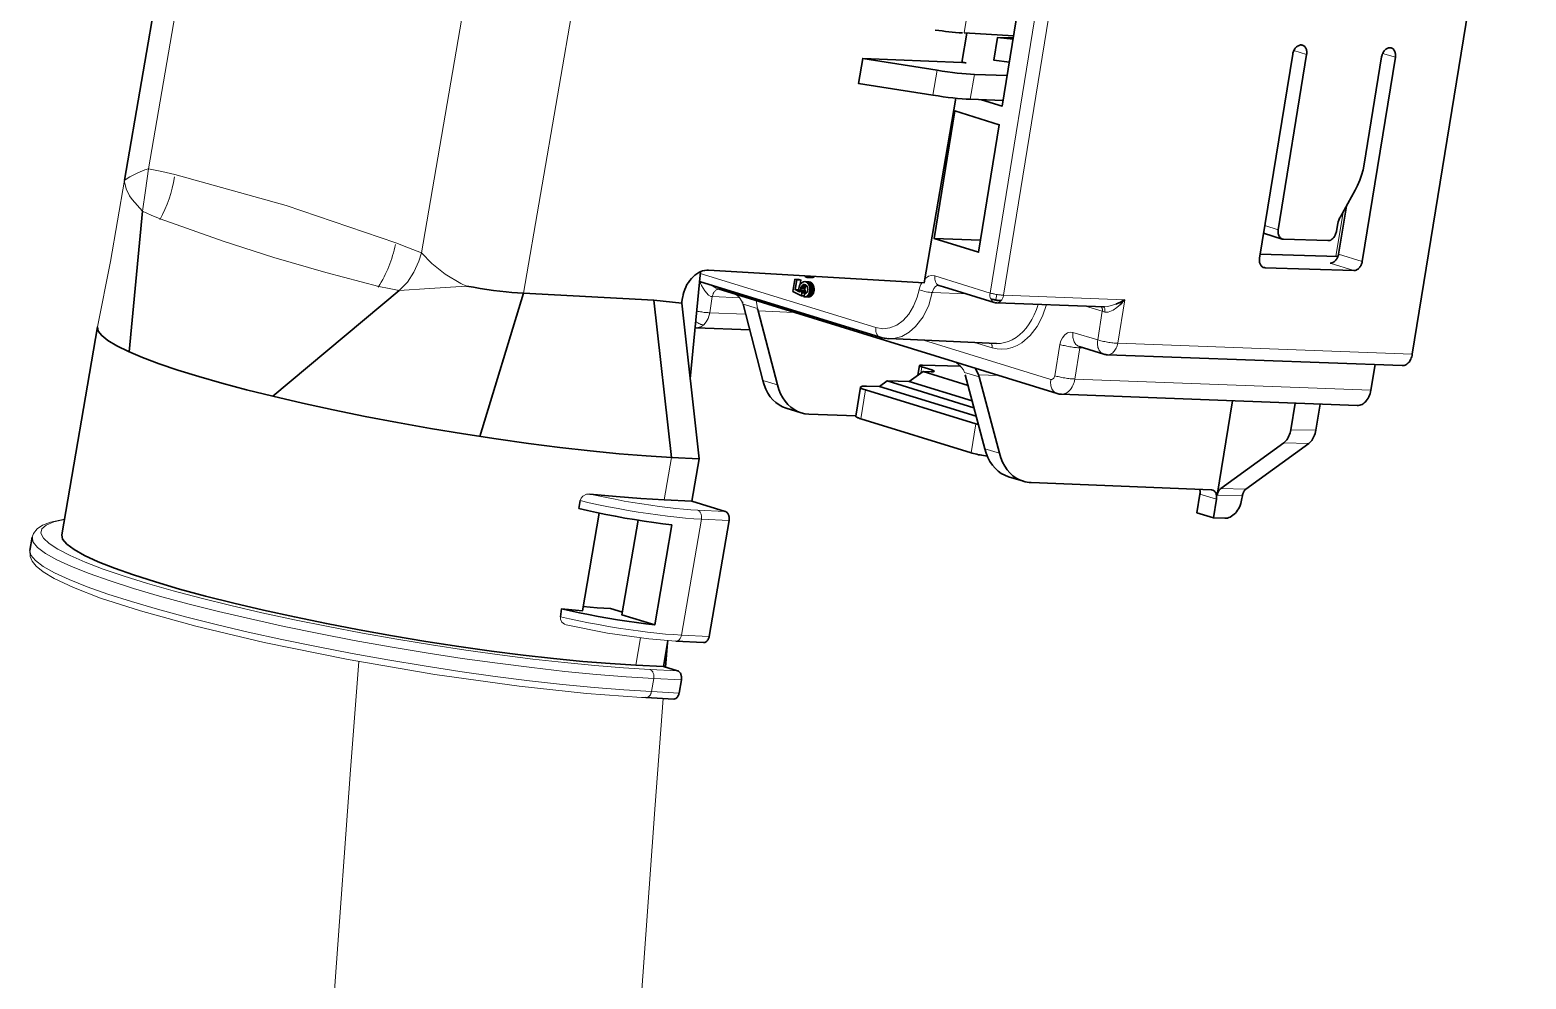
# Model space of a CAD drawing. Header units: millimetres. Extents: x 6 to 3615, y -854 to 0.
# Drawn here: x 70.62 to 85.58, y -115.96 to -106.47 of the extents above; entities that cross this region are included whole.
import ezdxf

# ---------------------------------------------------------------- set-up
doc = ezdxf.new("R2010")
doc.units = ezdxf.units.MM

msp = doc.modelspace()

# ---------------------------------------------------------------- linework, layer by layer
at = {"linetype": 'Continuous', "lineweight": 30}
for points in [[(71.569, -107.979), (71.569, -107.975), (72.757, -101.066)], [(85.578, -102.708), (84.441, -109.714)], [(80.501, -103.765), (80.886, -103.883), (80.342, -107.234), (80.134, -107.17)], [(79.692, -106.876), (78.947, -106.758), (79.939, -106.799), (79.989, -106.505)], [(79.96, -106.503), (80.456, -106.533)], [(80.413, -106.796), (80.258, -106.776), (80.295, -106.547)], [(80.451, -106.566), (80.295, -106.547), (80.453, -106.552)], [(83.343, -106.625), (83.337, -106.624), (83.33, -106.623), (83.323, -106.623), (83.316, -106.625), (83.309, -106.627), (83.302, -106.63), (83.295, -106.633), (83.289, -106.638), (83.283, -106.643), (83.277, -106.649), (83.271, -106.656), (83.266, -106.663), (83.261, -106.671), (83.257, -106.679), (83.253, -106.687), (83.25, -106.696), (83.247, -106.705), (83.246, -106.715)], [(83.384, -106.719), (83.385, -106.71), (83.386, -106.702), (83.386, -106.693), (83.385, -106.685), (83.384, -106.677), (83.382, -106.669), (83.379, -106.662), (83.376, -106.655), (83.373, -106.65), (83.369, -106.644), (83.365, -106.639), (83.36, -106.634), (83.355, -106.631), (83.349, -106.628), (83.343, -106.625)], [(79.649, -107.126), (78.905, -107.007), (78.947, -106.758)], [(83.246, -106.715), (82.915, -108.754)], [(83.384, -106.719), (83.1, -108.47)], [(83.941, -108.786), (84.272, -106.746)], [(83.959, -107.816), (84.133, -106.742)], [(84.231, -106.653), (84.224, -106.652), (84.218, -106.651), (84.211, -106.651), (84.204, -106.652), (84.197, -106.654), (84.19, -106.657), (84.183, -106.661), (84.176, -106.665), (84.17, -106.67), (84.164, -106.677), (84.159, -106.683), (84.154, -106.691), (84.149, -106.698), (84.145, -106.707), (84.141, -106.715), (84.138, -106.724), (84.135, -106.733), (84.133, -106.742)], [(84.272, -106.746), (84.273, -106.738), (84.273, -106.729), (84.273, -106.721), (84.273, -106.713), (84.271, -106.705), (84.27, -106.697), (84.267, -106.69), (84.264, -106.683), (84.261, -106.677), (84.257, -106.671), (84.252, -106.666), (84.248, -106.662), (84.242, -106.658), (84.237, -106.655), (84.231, -106.653)], [(79.692, -106.876), (79.743, -106.884), (79.794, -106.892), (79.844, -106.898), (79.892, -106.904), (79.939, -106.908), (79.983, -106.912), (80.026, -106.915), (80.064, -106.917)], [(80.392, -106.928), (80.064, -106.917)], [(77.407, -108.874), (79.56, -109.001), (79.877, -107.156)], [(79.649, -107.126), (79.7, -107.133), (79.751, -107.141), (79.801, -107.147), (79.849, -107.153), (79.896, -107.157), (79.941, -107.161), (79.982, -107.164), (80.022, -107.166)], [(80.022, -107.166), (80.352, -107.178)], [(80.125, -108.574), (79.662, -108.559), (80.106, -108.695), (80.312, -107.421), (79.869, -107.283), (79.662, -108.559)], [(83.869, -108.076), (83.894, -108.027), (83.916, -107.976), (83.934, -107.924), (83.948, -107.871), (83.959, -107.816)], [(83.722, -108.34), (83.869, -108.076)], [(83.782, -108.233), (83.704, -108.713)], [(71.615, -109.691), (71.75, -108.286)], [(83.722, -108.34), (83.714, -108.356), (83.706, -108.373), (83.7, -108.391), (83.695, -108.408), (83.692, -108.426)], [(83.141, -108.563), (82.955, -108.505)], [(83.1, -108.47), (83.099, -108.478), (83.099, -108.487), (83.099, -108.495), (83.1, -108.503), (83.101, -108.511), (83.103, -108.519), (83.105, -108.526), (83.108, -108.533), (83.112, -108.539), (83.115, -108.545), (83.12, -108.55), (83.125, -108.554), (83.13, -108.558), (83.135, -108.561), (83.141, -108.563)], [(83.597, -108.579), (83.154, -108.565)], [(83.597, -108.579), (83.604, -108.579), (83.611, -108.578), (83.618, -108.576), (83.625, -108.573), (83.632, -108.569), (83.638, -108.565), (83.645, -108.559), (83.651, -108.553), (83.656, -108.547), (83.662, -108.539), (83.666, -108.531), (83.671, -108.523), (83.674, -108.515), (83.678, -108.506), (83.68, -108.497), (83.682, -108.488)], [(83.682, -108.488), (83.692, -108.426)], [(82.921, -108.714), (83.697, -108.739)], [(83.619, -108.805), (83.626, -108.804), (83.632, -108.803), (83.638, -108.802), (83.645, -108.799), (83.651, -108.796), (83.658, -108.792), (83.664, -108.787), (83.67, -108.781), (83.675, -108.775), (83.68, -108.769), (83.685, -108.762), (83.69, -108.754), (83.694, -108.747), (83.697, -108.739), (83.7, -108.73), (83.702, -108.722), (83.704, -108.713)], [(82.915, -108.754), (82.914, -108.763), (82.913, -108.772), (82.913, -108.78), (82.914, -108.788), (82.915, -108.796), (82.917, -108.804), (82.92, -108.811), (82.923, -108.818), (82.926, -108.824), (82.93, -108.83), (82.935, -108.835), (82.939, -108.839), (82.944, -108.843), (82.95, -108.846), (82.956, -108.848)], [(82.956, -108.848), (82.962, -108.849), (82.969, -108.85)], [(82.969, -108.85), (83.857, -108.878)], [(83.857, -108.878), (83.864, -108.878), (83.871, -108.876), (83.878, -108.874), (83.884, -108.871), (83.891, -108.868), (83.898, -108.863), (83.904, -108.858), (83.91, -108.852), (83.916, -108.845), (83.921, -108.838), (83.926, -108.83), (83.93, -108.822), (83.934, -108.814), (83.937, -108.805), (83.939, -108.796), (83.941, -108.786)], [(77.407, -108.874), (77.388, -108.874), (77.368, -108.877), (77.347, -108.882), (77.328, -108.889), (77.308, -108.899), (77.289, -108.91), (77.27, -108.924), (77.252, -108.94), (77.235, -108.957), (77.219, -108.977), (77.205, -108.998), (77.191, -109.019), (77.179, -109.043), (77.168, -109.067), (77.16, -109.093), (77.153, -109.118), (77.148, -109.144)], [(77.326, -108.89), (77.223, -109.961)], [(79.121, -109.543), (77.317, -108.986)], [(78.334, -109.131), (78.248, -109.086), (78.268, -108.966)], [(78.309, -108.967), (78.268, -108.966), (78.288, -108.972), (78.329, -108.973), (78.309, -108.967)], [(78.288, -108.972), (78.272, -109.069), (78.315, -109.091), (78.311, -109.075), (78.31, -109.056), (78.312, -109.041), (78.317, -109.027), (78.323, -109.014), (78.338, -109), (78.348, -108.994), (78.357, -108.99), (78.37, -108.988)], [(78.329, -108.973), (78.323, -109.015)], [(78.386, -108.993), (78.37, -108.988), (78.411, -108.99), (78.427, -108.995), (78.438, -109.004), (78.445, -109.013), (78.452, -109.023), (78.457, -109.034), (78.459, -109.044), (78.461, -109.06), (78.461, -109.075), (78.458, -109.09), (78.454, -109.104), (78.447, -109.117), (78.442, -109.125), (78.434, -109.132), (78.425, -109.138), (78.416, -109.141), (78.403, -109.144), (78.361, -109.142), (78.364, -109.112), (78.375, -109.109), (78.382, -109.105), (78.39, -109.096), (78.396, -109.083), (78.399, -109.068), (78.397, -109.052), (78.393, -109.038), (78.388, -109.031), (78.379, -109.022), (78.363, -109.017), (78.352, -109.019), (78.374, -109.02)], [(78.393, -108.946), (78.383, -108.943), (78.37, -108.933), (78.369, -108.931)], [(78.427, -108.995), (78.386, -108.993), (78.396, -109.003), (78.438, -109.004)], [(78.408, -108.945), (78.393, -108.946), (78.435, -108.947), (78.45, -108.946), (78.461, -108.94), (78.465, -108.937)], [(78.396, -109.003), (78.404, -109.011), (78.445, -109.013)], [(78.404, -109.011), (78.41, -109.022), (78.452, -109.023)], [(78.42, -108.939), (78.408, -108.945), (78.45, -108.946)], [(78.425, -108.934), (78.42, -108.939), (78.461, -108.94)], [(73.051, -110.135), (74.314, -109.077)], [(74.988, -109.034), (75.056, -109.045), (75.123, -109.057), (75.19, -109.067), (75.256, -109.076), (75.32, -109.084), (75.382, -109.091), (75.441, -109.097), (75.498, -109.102), (75.55, -109.105)], [(75.122, -110.537), (75.557, -109.105), (76.859, -109.175), (77.138, -109.204), (77.14, -109.19), (77.147, -109.149), (77.148, -109.144)], [(77.502, -109.062), (80.89, -110.107)], [(78.311, -109.07), (78.272, -109.069)], [(78.33, -109.047), (78.328, -109.061), (78.37, -109.063)], [(78.328, -109.061), (78.329, -109.08), (78.371, -109.082)], [(78.329, -109.08), (78.333, -109.094), (78.375, -109.095)], [(78.337, -109.033), (78.33, -109.047), (78.372, -109.048)], [(78.333, -109.094), (78.338, -109.102), (78.38, -109.103)], [(78.362, -109.131), (78.334, -109.131), (78.338, -109.102)], [(78.345, -109.023), (78.337, -109.033), (78.379, -109.035)], [(78.352, -109.019), (78.345, -109.023), (78.382, -109.025)], [(78.375, -109.14), (78.361, -109.142)], [(78.385, -109.027), (78.379, -109.035), (78.372, -109.048), (78.37, -109.063), (78.371, -109.082), (78.375, -109.095), (78.38, -109.103), (78.38, -109.107)], [(78.384, -109.137), (78.375, -109.14), (78.416, -109.141)], [(78.393, -109.13), (78.384, -109.137), (78.425, -109.138)], [(78.4, -109.123), (78.393, -109.13), (78.434, -109.132)], [(78.405, -109.116), (78.4, -109.123), (78.442, -109.125)], [(78.412, -109.103), (78.405, -109.116), (78.447, -109.117)], [(78.41, -109.022), (78.415, -109.033), (78.457, -109.034)], [(78.416, -109.089), (78.412, -109.103), (78.454, -109.104)], [(78.415, -109.033), (78.417, -109.043), (78.459, -109.044)], [(78.419, -109.074), (78.416, -109.089), (78.458, -109.09)], [(78.417, -109.043), (78.419, -109.059), (78.461, -109.06)], [(78.419, -109.059), (78.419, -109.074), (78.461, -109.075)], [(80.262, -109.196), (79.756, -109.04), (79.709, -109.026)], [(80.227, -109.162), (80.232, -109.164), (80.238, -109.165), (80.244, -109.167), (80.25, -109.168), (80.257, -109.169), (80.264, -109.171), (80.271, -109.172), (80.278, -109.173), (80.285, -109.175), (80.292, -109.176)], [(76.859, -109.175), (77.036, -110.746), (77.312, -110.76), (77.138, -109.204)], [(77.948, -109.976), (77.751, -109.213)], [(77.902, -109.282), (78.095, -110.021)], [(80.292, -109.176), (80.29, -109.175), (80.267, -109.172), (80.261, -109.17)], [(81.364, -109.241), (80.287, -109.201)], [(80.292, -109.176), (80.298, -109.176), (80.305, -109.177), (80.31, -109.178), (80.316, -109.178), (80.321, -109.179), (80.326, -109.179), (80.331, -109.179)], [(71.299, -109.44), (71.299, -109.442), (70.942, -111.519)], [(71.299, -109.442), (71.306, -109.483), (71.341, -109.529), (71.403, -109.579), (71.493, -109.632), (71.609, -109.689), (71.75, -109.748), (71.915, -109.809), (72.103, -109.873), (72.313, -109.938), (72.542, -110.003), (72.788, -110.069), (73.051, -110.135)], [(77.818, -109.472), (77.283, -109.452), (77.271, -109.451)], [(79.208, -109.558), (80.283, -109.607)], [(81.111, -109.637), (81.358, -109.713)], [(81.394, -109.719), (84.34, -109.828)], [(84.34, -109.828), (84.349, -109.828), (84.359, -109.826), (84.368, -109.823), (84.376, -109.819), (84.385, -109.814), (84.393, -109.808), (84.401, -109.801), (84.408, -109.793), (84.415, -109.784), (84.421, -109.774), (84.427, -109.763), (84.431, -109.751), (84.436, -109.739), (84.439, -109.727), (84.441, -109.714)], [(80.042, -110.182), (79.411, -109.987), (79.551, -109.888)], [(79.515, -109.828), (79.499, -109.925)], [(79.545, -109.823), (79.539, -109.823), (79.533, -109.823), (79.528, -109.823), (79.525, -109.824), (79.521, -109.824), (79.519, -109.825), (79.516, -109.826), (79.515, -109.827), (79.515, -109.828)], [(79.515, -109.828), (79.515, -109.829), (79.516, -109.831), (79.518, -109.832), (79.521, -109.834), (79.524, -109.836), (79.528, -109.838), (79.533, -109.839), (79.539, -109.841)], [(79.637, -109.872), (79.539, -109.841)], [(79.545, -109.823), (79.923, -109.833)], [(79.632, -109.89), (79.551, -109.888), (80.001, -110.026)], [(79.632, -109.89), (79.638, -109.89), (79.644, -109.89), (79.648, -109.89), (79.653, -109.889), (79.656, -109.889), (79.659, -109.888), (79.661, -109.887), (79.662, -109.886), (79.663, -109.885)], [(79.663, -109.885), (79.662, -109.884), (79.661, -109.882), (79.659, -109.881), (79.656, -109.879), (79.653, -109.877), (79.648, -109.875), (79.643, -109.874), (79.637, -109.872)], [(80.104, -109.919), (80.076, -109.856)], [(84.068, -109.818), (84.026, -110.075)], [(77.948, -109.976), (77.962, -110.021), (77.979, -110.064), (78, -110.103), (78.024, -110.139), (78.05, -110.17), (78.08, -110.198), (78.112, -110.221), (78.146, -110.24), (78.182, -110.254)], [(78.095, -110.021), (78.11, -110.067), (78.127, -110.109), (78.148, -110.149), (78.172, -110.184), (78.199, -110.216), (78.229, -110.244), (78.261, -110.267), (78.296, -110.286), (78.332, -110.3)], [(78.877, -110.333), (78.924, -110.044)], [(78.984, -110.034), (78.972, -110.034), (78.962, -110.034), (78.952, -110.034), (78.944, -110.035), (78.937, -110.036), (78.932, -110.038), (78.928, -110.039), (78.925, -110.041), (78.924, -110.043)], [(78.924, -110.043), (78.924, -110.046), (78.926, -110.049), (78.93, -110.052), (78.936, -110.056), (78.943, -110.059), (78.952, -110.063), (78.963, -110.066), (78.974, -110.07)], [(78.984, -110.034), (79.115, -110.037)], [(80.081, -110.335), (79.115, -110.037), (79.192, -109.982)], [(80.059, -110.25), (79.192, -109.982), (79.411, -109.987)], [(80.167, -110.66), (79.973, -109.922)], [(80.112, -109.942), (80.314, -110.705)], [(73.051, -110.135), (73.347, -110.203), (73.655, -110.271), (73.973, -110.336), (74.298, -110.398), (74.627, -110.457), (74.958, -110.511), (75.285, -110.562), (75.607, -110.607), (75.921, -110.647), (76.223, -110.681), (76.512, -110.709), (76.784, -110.731), (77.036, -110.746)], [(80.103, -110.417), (80.077, -110.41), (78.974, -110.07)], [(83.891, -110.227), (80.932, -110.114)], [(82.643, -110.179), (82.49, -111.123)], [(83.27, -110.205), (83.227, -110.469)], [(83.519, -110.214), (83.477, -110.475)], [(83.891, -110.227), (83.903, -110.227), (83.915, -110.225), (83.927, -110.221), (83.939, -110.216), (83.95, -110.209), (83.961, -110.201), (83.972, -110.191), (83.981, -110.18), (83.99, -110.168), (83.998, -110.154), (84.006, -110.14), (84.012, -110.125), (84.018, -110.109), (84.022, -110.092), (84.026, -110.075)], [(78.332, -110.3), (78.182, -110.254)], [(78.332, -110.3), (78.37, -110.309), (78.408, -110.313)], [(78.878, -110.33), (78.408, -110.313)], [(78.877, -110.333), (78.877, -110.336), (78.88, -110.339), (78.884, -110.342), (78.889, -110.345), (78.897, -110.349), (78.905, -110.352), (78.915, -110.356), (78.927, -110.36)], [(78.927, -110.36), (80.03, -110.7)], [(83.156, -110.6), (83.166, -110.592), (83.176, -110.582), (83.185, -110.571), (83.194, -110.559), (83.201, -110.546), (83.208, -110.532), (83.214, -110.517), (83.22, -110.502), (83.224, -110.486), (83.227, -110.469)], [(83.405, -110.606), (83.416, -110.597), (83.426, -110.588), (83.435, -110.577), (83.444, -110.565), (83.451, -110.552), (83.458, -110.538), (83.464, -110.523), (83.469, -110.507), (83.474, -110.492), (83.477, -110.475)], [(80.167, -110.66), (80.181, -110.705), (80.198, -110.748), (80.219, -110.787), (80.243, -110.823), (80.27, -110.855), (80.3, -110.883), (80.332, -110.907), (80.367, -110.925), (80.403, -110.939)], [(83.156, -110.6), (82.526, -111.058)], [(83.405, -110.606), (82.778, -111.062)], [(77.312, -110.76), (77.24, -111.183), (77.573, -111.286)], [(80.03, -110.7), (80.043, -110.704), (80.056, -110.708), (80.071, -110.711), (80.087, -110.715), (80.104, -110.719), (80.121, -110.722), (80.138, -110.725), (80.156, -110.728), (80.174, -110.731), (80.192, -110.734)], [(80.314, -110.705), (80.328, -110.751), (80.346, -110.794), (80.367, -110.833), (80.392, -110.869), (80.419, -110.901), (80.449, -110.929), (80.482, -110.952), (80.516, -110.971), (80.553, -110.985)], [(80.553, -110.985), (80.403, -110.939)], [(76.221, -111.112), (76.483, -111.137), (76.731, -111.156), (76.963, -111.17)], [(82.429, -111.069), (80.63, -110.998)], [(82.318, -111.114), (82.319, -111.105), (82.32, -111.097), (82.32, -111.088), (82.319, -111.08), (82.318, -111.072), (82.316, -111.064)], [(82.483, -111.165), (82.485, -111.156), (82.485, -111.147), (82.485, -111.139), (82.484, -111.131), (82.483, -111.123), (82.481, -111.116), (82.479, -111.108), (82.476, -111.101), (82.472, -111.095), (82.468, -111.089), (82.463, -111.084), (82.459, -111.08), (82.453, -111.076), (82.448, -111.073), (82.442, -111.071)], [(82.526, -111.058), (82.52, -111.062), (82.515, -111.067), (82.511, -111.072), (82.507, -111.078), (82.503, -111.085), (82.5, -111.092), (82.497, -111.099), (82.494, -111.107), (82.492, -111.115), (82.49, -111.123)], [(82.778, -111.062), (82.773, -111.066), (82.768, -111.071), (82.763, -111.076), (82.759, -111.082), (82.755, -111.089), (82.752, -111.096), (82.749, -111.104), (82.746, -111.111), (82.744, -111.119), (82.742, -111.127)], [(76.111, -111.258), (76.124, -111.178)], [(76.111, -111.258), (76.198, -111.278), (76.288, -111.297), (76.38, -111.316), (76.475, -111.335), (76.571, -111.352), (76.667, -111.368), (76.763, -111.383), (76.858, -111.396), (76.95, -111.409), (77.04, -111.419)], [(76.963, -111.17), (77.24, -111.183)], [(82.453, -111.351), (82.288, -111.3), (82.318, -111.114)], [(82.566, -111.355), (82.453, -111.351), (82.483, -111.165)], [(82.566, -111.355), (82.58, -111.354), (82.593, -111.352), (82.607, -111.348), (82.621, -111.342), (82.635, -111.334), (82.648, -111.325), (82.661, -111.315), (82.673, -111.302), (82.684, -111.29), (82.695, -111.275), (82.704, -111.259), (82.713, -111.243), (82.72, -111.226), (82.726, -111.208), (82.731, -111.19), (82.735, -111.172)], [(82.742, -111.127), (82.735, -111.172)], [(75.925, -112.339), (75.938, -112.259), (76.145, -112.28), (76.313, -111.303)], [(77.04, -111.419), (76.868, -112.421), (76.541, -112.32), (76.704, -111.374)], [(77.412, -112.537), (77.611, -111.377)], [(77.611, -111.377), (77.612, -111.37), (77.613, -111.362), (77.613, -111.354), (77.612, -111.347), (77.611, -111.34), (77.61, -111.333), (77.608, -111.326), (77.605, -111.319), (77.602, -111.313), (77.599, -111.307), (77.596, -111.302), (77.592, -111.298), (77.587, -111.294), (77.583, -111.291), (77.578, -111.288), (77.573, -111.286)], [(70.646, -111.545), (70.623, -111.676)], [(70.942, -111.519), (70.95, -111.563), (70.992, -111.613), (71.065, -111.668), (71.17, -111.727), (71.305, -111.789), (71.469, -111.854), (71.66, -111.921), (71.877, -111.991), (72.118, -112.062), (72.379, -112.132), (72.66, -112.203), (72.957, -112.273), (73.267, -112.341), (73.587, -112.407), (73.915, -112.47), (74.247, -112.529), (74.579, -112.585), (74.91, -112.636), (75.236, -112.682), (75.553, -112.722), (75.858, -112.757), (76.15, -112.785), (76.424, -112.807), (76.679, -112.823)], [(75.938, -112.259), (76.025, -112.279), (76.115, -112.299), (76.208, -112.318), (76.303, -112.336), (76.399, -112.353), (76.495, -112.369), (76.591, -112.384), (76.686, -112.398), (76.778, -112.41), (76.868, -112.421)], [(76.153, -112.238), (76.292, -112.249), (76.426, -112.257)], [(76.426, -112.258), (76.546, -112.294)], [(76.999, -112.579), (76.955, -112.836), (77.096, -112.88)], [(76.977, -112.843), (76.996, -112.597)], [(77.08, -112.584), (77.357, -112.598)], [(77.357, -112.598), (77.362, -112.597), (77.366, -112.597), (77.371, -112.595), (77.376, -112.593), (77.381, -112.591), (77.385, -112.587), (77.39, -112.583), (77.394, -112.579), (77.397, -112.574), (77.401, -112.569), (77.404, -112.563), (77.406, -112.557), (77.409, -112.55), (77.411, -112.544), (77.412, -112.537)], [(76.679, -112.823), (76.955, -112.836)], [(77.135, -112.97), (77.136, -112.963), (77.137, -112.956), (77.137, -112.95), (77.136, -112.943), (77.135, -112.936), (77.134, -112.929), (77.132, -112.922), (77.13, -112.916), (77.128, -112.91), (77.125, -112.904), (77.122, -112.899), (77.118, -112.895), (77.114, -112.891), (77.11, -112.887), (77.106, -112.884), (77.101, -112.881), (77.096, -112.88)], [(77.112, -113.102), (77.135, -112.97)], [(76.781, -113.148), (77.058, -113.162)], [(77.058, -113.162), (77.062, -113.162), (77.067, -113.161), (77.072, -113.16), (77.077, -113.158), (77.081, -113.155), (77.086, -113.152), (77.09, -113.148), (77.094, -113.143), (77.098, -113.139), (77.101, -113.133), (77.104, -113.128), (77.107, -113.122), (77.109, -113.115), (77.111, -113.108), (77.112, -113.102)]]:
    msp.add_lwpolyline(points, dxfattribs=at)
at = {"linetype": 'Continuous', "lineweight": 13}
for points in [[(74.538, -108.702), (75.688, -102.011), (74.966, -101.788)], [(84.441, -109.714), (81.496, -109.605), (81.567, -109.17), (80.355, -109.125), (81.497, -102.085)], [(75.557, -109.105), (76.745, -102.196)], [(81.348, -102.157), (80.222, -109.103), (79.668, -108.932)], [(71.808, -107.86), (72.52, -103.721)], [(79.96, -106.503), (80.003, -106.254)], [(83.256, -106.679), (83.384, -106.719)], [(84.144, -106.707), (84.272, -106.746)], [(79.692, -106.876), (79.649, -107.126)], [(80.064, -106.917), (80.022, -107.166)], [(71.808, -107.86), (71.771, -107.871), (71.703, -107.902), (71.621, -107.942), (71.574, -107.971), (71.569, -107.979)], [(71.808, -107.86), (71.78, -108.078), (71.75, -108.286)], [(72.072, -107.918), (71.943, -107.889), (71.808, -107.86)], [(74.282, -108.6), (73.186, -108.228), (72.072, -107.918)], [(71.299, -109.44), (71.43, -108.787), (71.569, -107.976)], [(71.75, -108.286), (71.646, -108.167), (71.62, -108.131), (71.584, -108.061), (71.568, -107.991), (71.569, -107.979)], [(71.924, -108.362), (71.836, -108.324), (71.75, -108.286)], [(74.11, -109.036), (73.58, -108.897), (73.06, -108.746), (72.554, -108.584), (71.924, -108.362)], [(83.748, -108.293), (83.676, -108.738)], [(83.1, -108.47), (82.967, -108.428)], [(74.538, -108.702), (74.407, -108.65), (74.282, -108.6)], [(74.314, -109.077), (74.396, -108.993), (74.462, -108.894), (74.511, -108.785), (74.538, -108.702)], [(74.538, -108.702), (74.64, -108.808), (74.774, -108.914), (74.931, -109.007), (74.988, -109.034)], [(83.941, -108.786), (83.704, -108.713)], [(82.969, -108.85), (82.944, -108.842)], [(83.857, -108.878), (83.619, -108.805)], [(77.444, -109.139), (77.428, -109.136), (77.406, -109.123), (77.369, -109.082), (77.336, -109.026), (77.318, -108.987)], [(79.08, -109.449), (77.324, -108.908)], [(79.668, -108.932), (79.636, -108.929), (79.605, -108.935), (79.567, -108.96)], [(79.668, -108.932), (79.667, -108.963), (79.674, -108.992), (79.686, -109.011), (79.709, -109.026)], [(74.314, -109.077), (74.213, -109.057), (74.11, -109.036)], [(74.314, -109.077), (74.618, -109.057), (74.988, -109.034)], [(75.55, -109.105), (75.557, -109.105)], [(77.776, -109.314), (77.418, -109.3), (77.444, -109.139), (77.718, -109.15)], [(77.502, -109.062), (77.481, -109.053), (77.425, -109.02)], [(77.509, -109.064), (77.502, -109.064), (77.496, -109.066), (77.49, -109.068), (77.484, -109.071), (77.478, -109.076), (77.473, -109.08), (77.468, -109.086), (77.463, -109.092), (77.458, -109.099), (77.454, -109.106), (77.451, -109.114), (77.448, -109.122), (77.446, -109.131), (77.444, -109.139)], [(77.679, -109.116), (77.714, -109.145), (77.743, -109.191)], [(79.511, -109.07), (79.493, -109.143), (79.456, -109.234), (79.409, -109.313), (79.352, -109.377), (79.288, -109.424), (79.219, -109.452), (79.148, -109.46), (79.08, -109.449)], [(79.643, -109.097), (79.607, -109.224), (79.551, -109.34), (79.476, -109.439), (79.411, -109.495), (79.338, -109.536), (79.26, -109.556), (79.208, -109.558)], [(79.709, -109.026), (79.692, -109.029), (79.676, -109.038), (79.658, -109.058), (79.643, -109.097)], [(79.643, -109.097), (79.984, -109.11)], [(80.222, -109.103), (80.228, -109.105), (80.235, -109.107), (80.243, -109.109), (80.251, -109.111), (80.26, -109.112), (80.269, -109.114), (80.278, -109.116), (80.287, -109.117), (80.296, -109.119), (80.306, -109.12), (80.314, -109.121), (80.323, -109.122), (80.332, -109.123), (80.34, -109.124), (80.348, -109.125), (80.355, -109.125)], [(80.227, -109.162), (80.23, -109.168), (80.233, -109.174), (80.237, -109.18), (80.242, -109.184), (80.246, -109.188), (80.251, -109.192), (80.257, -109.194), (80.262, -109.196)], [(80.287, -109.117), (80.279, -109.169), (80.29, -109.175)], [(80.287, -109.201), (80.293, -109.2), (80.3, -109.199), (80.306, -109.198), (80.311, -109.195), (80.317, -109.192), (80.322, -109.188), (80.327, -109.183), (80.332, -109.178), (80.337, -109.171), (80.341, -109.165), (80.345, -109.158), (80.348, -109.15), (80.351, -109.142), (80.353, -109.133), (80.355, -109.125)], [(77.287, -109.284), (77.3, -109.286), (77.312, -109.288), (77.325, -109.29), (77.338, -109.292), (77.35, -109.294), (77.363, -109.296), (77.375, -109.297), (77.387, -109.298), (77.398, -109.299), (77.408, -109.3), (77.418, -109.3)], [(77.359, -109.421), (77.384, -109.392), (77.402, -109.357), (77.418, -109.3)], [(77.751, -109.213), (77.897, -109.259)], [(77.897, -109.259), (77.886, -109.194), (77.881, -109.179)], [(77.902, -109.282), (78.261, -109.296)], [(80.24, -109.651), (80.29, -109.662), (80.339, -109.665), (80.391, -109.661), (80.44, -109.649), (80.49, -109.629), (80.537, -109.601), (80.622, -109.527), (80.69, -109.438), (80.745, -109.334), (80.784, -109.219)], [(80.279, -109.169), (80.267, -109.172)], [(80.283, -109.607), (80.323, -109.606), (80.364, -109.599), (80.403, -109.587), (80.442, -109.57), (80.48, -109.548), (80.516, -109.521), (80.55, -109.489), (80.582, -109.453), (80.612, -109.412), (80.639, -109.367), (80.662, -109.32), (80.683, -109.269), (80.701, -109.216)], [(81.049, -109.496), (81.296, -109.572), (81.342, -109.285)], [(81.368, -109.293), (81.342, -109.285), (81.173, -109.233)], [(81.342, -109.285), (81.343, -109.28), (81.343, -109.275), (81.343, -109.27), (81.343, -109.265), (81.342, -109.26), (81.341, -109.255), (81.339, -109.251), (81.337, -109.247), (81.335, -109.243), (81.332, -109.239)], [(81.368, -109.293), (81.369, -109.288), (81.369, -109.282), (81.369, -109.278), (81.369, -109.273), (81.369, -109.268), (81.368, -109.264), (81.367, -109.26), (81.366, -109.256), (81.365, -109.252), (81.363, -109.249), (81.362, -109.246), (81.359, -109.244), (81.357, -109.242), (81.355, -109.24)], [(81.477, -109.215), (81.399, -109.238), (81.364, -109.241)], [(81.523, -109.219), (81.489, -109.248), (81.451, -109.274), (81.401, -109.293), (81.368, -109.293)], [(77.277, -109.388), (77.287, -109.395), (77.298, -109.402), (77.308, -109.407), (77.319, -109.412), (77.329, -109.416), (77.339, -109.418), (77.349, -109.42), (77.359, -109.421)], [(77.283, -109.452), (77.33, -109.442), (77.359, -109.421)], [(79.08, -109.449), (79.079, -109.458), (79.078, -109.466), (79.078, -109.475), (79.079, -109.483), (79.08, -109.491), (79.082, -109.499), (79.085, -109.506), (79.088, -109.513), (79.091, -109.519), (79.095, -109.525), (79.099, -109.53), (79.104, -109.534), (79.109, -109.538), (79.115, -109.541), (79.121, -109.543)], [(80.828, -109.967), (79.554, -109.574)], [(80.24, -109.651), (80.065, -109.597)], [(80.24, -109.651), (80.241, -109.645), (80.241, -109.64), (80.241, -109.634), (80.24, -109.629), (80.239, -109.625), (80.238, -109.62), (80.237, -109.616), (80.235, -109.611), (80.232, -109.608), (80.23, -109.604)], [(81.049, -109.496), (81.021, -109.494), (80.995, -109.502), (80.967, -109.521), (80.944, -109.55), (80.928, -109.582), (80.919, -109.618)], [(81.049, -109.496), (81.048, -109.509), (81.047, -109.522), (81.047, -109.535), (81.048, -109.547), (81.05, -109.559), (81.053, -109.57), (81.056, -109.581), (81.061, -109.591), (81.066, -109.601), (81.072, -109.609), (81.079, -109.617), (81.086, -109.624), (81.094, -109.629), (81.102, -109.633), (81.111, -109.637)], [(81.296, -109.572), (81.294, -109.585), (81.293, -109.598), (81.293, -109.611), (81.294, -109.623), (81.296, -109.635), (81.299, -109.646), (81.303, -109.657), (81.307, -109.667), (81.312, -109.677), (81.318, -109.685), (81.325, -109.693), (81.332, -109.7), (81.34, -109.705), (81.349, -109.71), (81.358, -109.713)], [(81.296, -109.572), (81.306, -109.575), (81.316, -109.578), (81.328, -109.581), (81.341, -109.584), (81.354, -109.587), (81.366, -109.589), (81.38, -109.592), (81.394, -109.594), (81.408, -109.597), (81.422, -109.599), (81.436, -109.6), (81.449, -109.602), (81.461, -109.603), (81.474, -109.604), (81.485, -109.605), (81.496, -109.605)], [(81.394, -109.719), (81.403, -109.719), (81.413, -109.717), (81.422, -109.715), (81.431, -109.711), (81.439, -109.706), (81.448, -109.7), (81.455, -109.692), (81.462, -109.684), (81.469, -109.675), (81.475, -109.665), (81.481, -109.654), (81.486, -109.642), (81.49, -109.63), (81.493, -109.618), (81.496, -109.605)], [(80.919, -109.618), (80.868, -109.93)], [(80.919, -109.618), (80.928, -109.621), (80.939, -109.624), (80.951, -109.627), (80.963, -109.629), (80.976, -109.632), (80.989, -109.635), (81.003, -109.637), (81.016, -109.64), (81.03, -109.642), (81.044, -109.644), (81.058, -109.646), (81.071, -109.647), (81.084, -109.649), (81.096, -109.65), (81.107, -109.65), (81.118, -109.651)], [(81.163, -109.653), (81.118, -109.651), (81.068, -109.963), (84.026, -110.075)], [(81.124, -109.641), (81.123, -109.641), (81.122, -109.642), (81.122, -109.643), (81.121, -109.644), (81.12, -109.645), (81.12, -109.646), (81.119, -109.647), (81.119, -109.648), (81.118, -109.65), (81.118, -109.651)], [(79.539, -109.841), (79.529, -109.903)], [(79.637, -109.872), (79.634, -109.89)], [(79.874, -109.794), (79.919, -109.828), (79.954, -109.872), (79.965, -109.896)], [(79.965, -109.896), (80.112, -109.942)], [(78.095, -110.021), (77.948, -109.976)], [(80.306, -109.927), (80.104, -109.919)], [(80.828, -109.967), (80.827, -109.979), (80.826, -109.992), (80.826, -110.005), (80.827, -110.017), (80.829, -110.029), (80.832, -110.041), (80.835, -110.052), (80.839, -110.062), (80.845, -110.071), (80.851, -110.079), (80.857, -110.087), (80.865, -110.094), (80.873, -110.099), (80.881, -110.104), (80.89, -110.107)], [(80.868, -109.93), (80.857, -109.955), (80.845, -109.965), (80.838, -109.967), (80.828, -109.967)], [(80.868, -109.93), (80.878, -109.933), (80.889, -109.936), (80.9, -109.938), (80.913, -109.941), (80.925, -109.944), (80.938, -109.947), (80.952, -109.949), (80.966, -109.952), (80.98, -109.954), (80.994, -109.956), (81.008, -109.958), (81.02, -109.959), (81.033, -109.961), (81.045, -109.962), (81.057, -109.962), (81.068, -109.963)], [(80.932, -110.114), (80.945, -110.114), (80.957, -110.112), (80.969, -110.108), (80.981, -110.103), (80.992, -110.096), (81.003, -110.088), (81.013, -110.078), (81.023, -110.067), (81.032, -110.056), (81.04, -110.042), (81.048, -110.028), (81.054, -110.012), (81.06, -109.996), (81.064, -109.98), (81.068, -109.963)], [(78.927, -110.36), (78.974, -110.07)], [(83.27, -110.205), (83.519, -110.214)], [(80.03, -110.7), (80.077, -110.41)], [(83.227, -110.469), (83.477, -110.475)], [(80.314, -110.705), (80.167, -110.66)], [(83.156, -110.6), (83.405, -110.606)], [(77.036, -110.746), (76.963, -111.17)], [(76.124, -111.178), (76.134, -111.153), (76.151, -111.133), (76.185, -111.115), (76.221, -111.112)], [(76.221, -111.112), (76.302, -111.13), (76.387, -111.148), (76.474, -111.165), (76.562, -111.182), (76.651, -111.197), (76.74, -111.211), (76.828, -111.224), (76.914, -111.236), (76.998, -111.247), (77.078, -111.256), (77.156, -111.263), (77.229, -111.269), (77.296, -111.273)], [(82.526, -111.058), (82.778, -111.062)], [(76.124, -111.178), (76.214, -111.199), (76.308, -111.219), (76.405, -111.239), (76.504, -111.258), (76.604, -111.276), (76.704, -111.292), (76.804, -111.307), (76.901, -111.321), (76.996, -111.333), (77.088, -111.344), (77.176, -111.352), (77.258, -111.359), (77.335, -111.363)], [(82.483, -111.165), (82.318, -111.114)], [(82.49, -111.123), (82.742, -111.127)], [(70.968, -111.362), (70.829, -111.392), (70.748, -111.424), (70.696, -111.459), (70.659, -111.507), (70.646, -111.545)], [(70.968, -111.367), (70.861, -111.391), (70.785, -111.423), (70.743, -111.46), (70.734, -111.503), (70.758, -111.552), (70.815, -111.606), (70.904, -111.665), (71.025, -111.727), (71.177, -111.793), (71.357, -111.862), (71.565, -111.933), (71.799, -112.006), (72.056, -112.079), (72.334, -112.153), (72.63, -112.227), (72.943, -112.299), (73.268, -112.369), (73.604, -112.437), (73.946, -112.503), (74.292, -112.564), (74.638, -112.621), (74.982, -112.674), (75.321, -112.721), (75.65, -112.763), (75.967, -112.798), (76.27, -112.828), (76.555, -112.851), (76.82, -112.867)], [(77.611, -111.377), (77.335, -111.363), (77.135, -112.523), (77.412, -112.537)], [(77.335, -111.363), (77.336, -111.356), (77.337, -111.348), (77.337, -111.341), (77.336, -111.333), (77.335, -111.326), (77.334, -111.319), (77.332, -111.312), (77.329, -111.306), (77.326, -111.299), (77.323, -111.294), (77.319, -111.289), (77.315, -111.285), (77.311, -111.281), (77.306, -111.277), (77.301, -111.275), (77.296, -111.273)], [(77.296, -111.273), (77.573, -111.286)], [(70.646, -111.545), (70.656, -111.593), (70.7, -111.647), (70.78, -111.706), (70.893, -111.77), (71.039, -111.837), (71.217, -111.908), (71.424, -111.981), (71.659, -112.056), (71.919, -112.133), (72.203, -112.209), (72.507, -112.286), (72.828, -112.361), (73.164, -112.435), (73.511, -112.507), (73.865, -112.575), (74.225, -112.639), (74.585, -112.699), (74.943, -112.755), (75.296, -112.804), (75.639, -112.848), (75.97, -112.886), (76.286, -112.917), (76.583, -112.941), (76.859, -112.957)], [(70.623, -111.676), (70.633, -111.725), (70.678, -111.778), (70.757, -111.837), (70.87, -111.901), (71.017, -111.968), (71.194, -112.039), (71.401, -112.112), (71.637, -112.187), (71.897, -112.263), (72.18, -112.341), (72.484, -112.417), (72.805, -112.492), (73.141, -112.566), (73.488, -112.637), (73.843, -112.706), (74.202, -112.77), (74.563, -112.831), (74.921, -112.886), (75.273, -112.936), (75.617, -112.979), (75.947, -113.017), (76.263, -113.047), (76.56, -113.071), (76.836, -113.088)], [(70.623, -111.676), (70.626, -111.736), (70.647, -111.783), (70.687, -111.833), (70.757, -111.891), (70.867, -111.957), (71.06, -112.048), (71.33, -112.152), (71.73, -112.281), (72.283, -112.434), (72.965, -112.596), (73.803, -112.766), (74.669, -112.915), (75.514, -113.034), (76.186, -113.106), (76.735, -113.146), (76.781, -113.148)], [(75.925, -112.339), (75.925, -112.362), (75.939, -112.393), (75.965, -112.413), (75.984, -112.42)], [(75.925, -112.339), (76.015, -112.359), (76.109, -112.38), (76.206, -112.399), (76.305, -112.418), (76.405, -112.436), (76.505, -112.452), (76.604, -112.468), (76.702, -112.481), (76.797, -112.493), (76.889, -112.504), (76.977, -112.512), (77.059, -112.518), (77.135, -112.523)], [(75.984, -112.42), (76.398, -112.503), (76.811, -112.561), (77.08, -112.584)], [(76.725, -112.551), (76.679, -112.823)], [(77.08, -112.584), (77.085, -112.584), (77.09, -112.583), (77.095, -112.582), (77.1, -112.58), (77.104, -112.577), (77.109, -112.574), (77.113, -112.57), (77.117, -112.565), (77.121, -112.56), (77.124, -112.555), (77.127, -112.549), (77.13, -112.543), (77.132, -112.537), (77.134, -112.53), (77.135, -112.523)], [(72.801, -127.748), (72.983, -125.641), (73.148, -123.523), (73.376, -120.327), (73.671, -116.03), (73.828, -113.869), (73.91, -112.786)], [(76.82, -112.867), (77.096, -112.88)], [(76.859, -112.957), (76.86, -112.95), (76.86, -112.943), (76.86, -112.936), (76.86, -112.929), (76.859, -112.922), (76.858, -112.915), (76.856, -112.909), (76.854, -112.902), (76.851, -112.896), (76.848, -112.891), (76.845, -112.886), (76.841, -112.881), (76.838, -112.877), (76.833, -112.873), (76.829, -112.87), (76.825, -112.868), (76.82, -112.867)], [(77.112, -113.102), (76.836, -113.088), (76.859, -112.957), (77.135, -112.97)], [(75.85, -128.028), (76.033, -125.908), (76.199, -123.788), (76.426, -120.604), (76.719, -116.348), (76.872, -114.22), (76.952, -113.157)], [(76.781, -113.148), (76.786, -113.148), (76.791, -113.148), (76.796, -113.146), (76.801, -113.144), (76.805, -113.141), (76.81, -113.138), (76.813, -113.134), (76.817, -113.13), (76.821, -113.125), (76.825, -113.12), (76.828, -113.114), (76.83, -113.108), (76.833, -113.102), (76.834, -113.095), (76.836, -113.088)]]:
    msp.add_lwpolyline(points, dxfattribs=at)
at = {"linetype": 'Continuous', "lineweight": 30}
for centre, radius, start, end in [((80.217, -102.604), 3.908, -98, -94), ((79.992, -106.503), 0.298, -100, -92), ((83.154, -108.521), 0.0437, -107, -90), ((76.861, -109.479), 0.929, 17, 18), ((78.029, -109.244), 0.133, -173, -163), ((80.295, -109.092), 0.109, -107, -94), ((81.261, -108.679), 0.578, -68, -58), ((81.141, -108.83), 0.544, -46, -39), ((79.229, -109.189), 0.371, -107, -93), ((81.4, -109.578), 0.142, -107, -92), ((79.971, -109.92), 0.00199, 15, 20), ((79.898, -110), 0.221, 15, 21), ((80.944, -109.924), 0.191, -106, -93), ((80.642, -110.692), 0.306, -107, -92), ((82.429, -111.113), 0.0437, 73, 90)]:
    msp.add_arc(centre, radius, start, end, dxfattribs=at)
at = {"linetype": 'Continuous', "lineweight": 13}
for centre, radius, start, end in [((70.78, -107.737), 1.305, -29, -9), ((72.982, -108.341), 1.325, -32, -12), ((79.748, -109.117), 0.241, 151, 169), ((79.676, -108.601), 0.498, -109, -93), ((80.327, -109.123), 0.108, 170, -158)]:
    msp.add_arc(centre, radius, start, end, dxfattribs=at)

doc.saveas('drawing.dxf')
